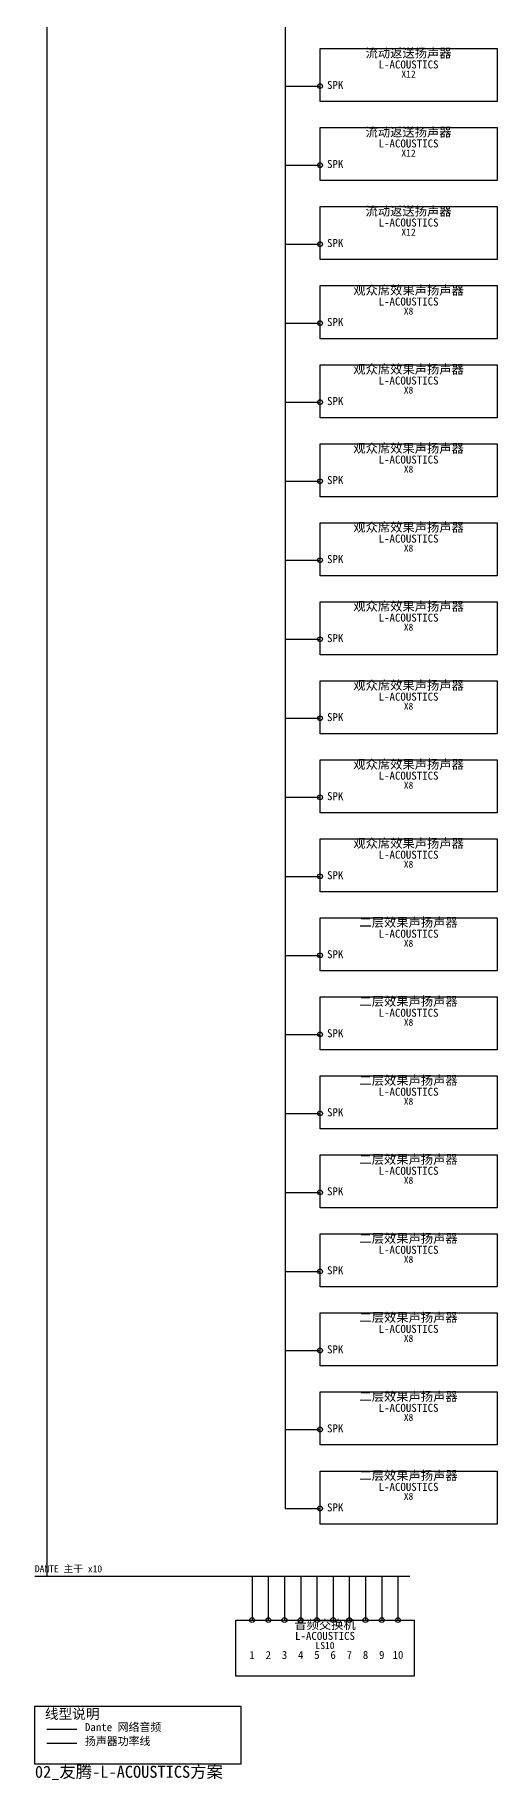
# Model space of a CAD drawing. Header units: metres. Extents: x 2 to 464, y -5212 to -39.
# Drawn here: x 2 to 464, y -5212 to -3467 of the extents above; entities that cross this region are included whole.
import ezdxf

# ---------------------------------------------------------------- set-up
doc = ezdxf.new("R2010")
doc.units = ezdxf.units.M
for name, color, linetype in [('DEVICES', 7, 'Continuous'), ('LABELS', 7, 'Continuous'), ('LEGEND', 7, 'Continuous'), ('PORTS', 6, 'Continuous'), ('WIRE_LABELS', 7, 'Continuous'), ('WIRES_DANTE', 5, 'Continuous'), ('WIRES_SPEAKER', 1, 'Continuous')]:
    doc.layers.add(name, color=color, linetype=linetype)
doc.styles.add('CJK', font='simsun.ttc')

msp = doc.modelspace()

# ---------------------------------------------------------------- linework, layer by layer
at = {"layer": 'DEVICES', "color": 7, "lineweight": 25, "true_color": 0xb4b2a9}
for points in [[(287, -3481), (464, -3481), (464, -3534), (287, -3534), (287, -3481)], [(287, -3560), (464, -3560), (464, -3613), (287, -3613), (287, -3560)], [(287, -3639), (464, -3639), (464, -3692), (287, -3692), (287, -3639)], [(287, -3718), (464, -3718), (464, -3771), (287, -3771), (287, -3718)], [(287, -3797), (464, -3797), (464, -3850), (287, -3850), (287, -3797)], [(287, -3876), (464, -3876), (464, -3929), (287, -3929), (287, -3876)], [(287, -3955), (464, -3955), (464, -4008), (287, -4008), (287, -3955)], [(287, -4034), (464, -4034), (464, -4087), (287, -4087), (287, -4034)], [(287, -4113), (464, -4113), (464, -4166), (287, -4166), (287, -4113)], [(287, -4192), (464, -4192), (464, -4245), (287, -4245), (287, -4192)], [(287, -4271), (464, -4271), (464, -4324), (287, -4324), (287, -4271)], [(287, -4350), (464, -4350), (464, -4403), (287, -4403), (287, -4350)], [(287, -4429), (464, -4429), (464, -4482), (287, -4482), (287, -4429)], [(287, -4508), (464, -4508), (464, -4561), (287, -4561), (287, -4508)], [(287, -4587), (464, -4587), (464, -4640), (287, -4640), (287, -4587)], [(287, -4666), (464, -4666), (464, -4719), (287, -4719), (287, -4666)], [(287, -4745), (464, -4745), (464, -4798), (287, -4798), (287, -4745)], [(287, -4824), (464, -4824), (464, -4877), (287, -4877), (287, -4824)], [(287, -4903), (464, -4903), (464, -4956), (287, -4956), (287, -4903)], [(203, -5052), (381, -5052), (381, -5108), (203, -5108), (203, -5052)], [(203, -5052), (381, -5052), (381, -5108), (203, -5108), (203, -5052)]]:
    msp.add_lwpolyline(points, dxfattribs=at)
at = {"layer": 'LEGEND', "linetype": 'CONTINUOUS', "true_color": 0x378add}
msp.add_line((14, -5161), (44, -5161), dxfattribs=at)
at = {"layer": 'LEGEND', "linetype": 'CONTINUOUS', "true_color": 0xe8655a}
msp.add_line((14, -5175), (44, -5175), dxfattribs=at)
at = {"layer": 'LEGEND', "color": 7, "lineweight": 25, "true_color": 0x8a8578}
msp.add_lwpolyline([(2, -5138), (208, -5138), (208, -5196), (2, -5196), (2, -5138)], dxfattribs=at)
at = {"layer": 'PORTS', "true_color": 0xe8655a}
for centre in [(287, -3518.5), (287, -3597.5), (287, -3676.5), (287, -3755.5), (287, -3834.5), (287, -3913.5), (287, -3992.5), (287, -4071.5), (287, -4150.5), (287, -4229.5), (287, -4308.5), (287, -4387.5), (287, -4466.5), (287, -4545.5), (287, -4624.5), (287, -4703.5), (287, -4782.5), (287, -4861.5), (287, -4940.5)]:
    msp.add_circle(centre, 2.4, dxfattribs=at)
at = {"layer": 'PORTS', "true_color": 0x378add}
for centre in [(219.1, -5052), (219.1, -5052), (235.3, -5052), (235.3, -5052), (251.5, -5052), (251.5, -5052), (267.7, -5052), (267.7, -5052), (283.9, -5052), (283.9, -5052), (300.1, -5052), (300.1, -5052), (316.3, -5052), (316.3, -5052), (332.5, -5052), (332.5, -5052), (348.7, -5052), (348.7, -5052), (364.9, -5052), (364.9, -5052)]:
    msp.add_circle(centre, 2.4, dxfattribs=at)
at = {"layer": 'WIRES_DANTE', "linetype": 'CONTINUOUS', "true_color": 0x378add}
for points in [[(40, -121.5), (30, -121.5), (14, -121.5), (14, -5008), (219.1, -5008), (219.1, -5052)], [(40, -244.5), (30, -244.5), (14, -244.5), (14, -5008), (235.3, -5008), (235.3, -5052)], [(40, -367.5), (30, -367.5), (14, -367.5), (14, -5008), (251.5, -5008), (251.5, -5052)], [(40, -490.5), (30, -490.5), (14, -490.5), (14, -5008), (267.7, -5008), (267.7, -5052)], [(40, -613.5), (30, -613.5), (14, -613.5), (14, -5008), (283.9, -5008), (283.9, -5052)], [(40, -736.5), (30, -736.5), (14, -736.5), (14, -5008), (300.1, -5008), (300.1, -5052)], [(40, -859.5), (30, -859.5), (14, -859.5), (14, -5008), (316.3, -5008), (316.3, -5052)], [(40, -982.5), (30, -982.5), (14, -982.5), (14, -5008), (332.5, -5008), (332.5, -5052)], [(40, -1105.5), (30, -1105.5), (14, -1105.5), (14, -5008), (348.7, -5008), (348.7, -5052)], [(40, -1228.5), (30, -1228.5), (14, -1228.5), (14, -5008), (364.9, -5008), (364.9, -5052)], [(2, -5008), (376.9, -5008)]]:
    msp.add_lwpolyline(points, dxfattribs=at)
at = {"layer": 'WIRES_SPEAKER', "linetype": 'CONTINUOUS', "true_color": 0xe8655a}
for points in [[(217, -121.5), (227, -121.5), (252, -121.5), (252, -4150.5), (277, -4150.5), (287, -4150.5)], [(217, -244.5), (227, -244.5), (252, -244.5), (252, -4229.5), (277, -4229.5), (287, -4229.5)], [(217, -367.5), (227, -367.5), (252, -367.5), (252, -4308.5), (277, -4308.5), (287, -4308.5)], [(217, -490.5), (227, -490.5), (252, -490.5), (252, -4387.5), (277, -4387.5), (287, -4387.5)], [(217, -613.5), (227, -613.5), (252, -613.5), (252, -4466.5), (277, -4466.5), (287, -4466.5)], [(217, -736.5), (227, -736.5), (252, -736.5), (252, -4545.5), (277, -4545.5), (287, -4545.5)], [(217, -859.5), (227, -859.5), (252, -859.5), (252, -4624.5), (277, -4624.5), (287, -4624.5)], [(217, -982.5), (227, -982.5), (252, -982.5), (252, -4703.5), (277, -4703.5), (287, -4703.5)], [(217, -1105.5), (227, -1105.5), (252, -1105.5), (252, -4782.5), (277, -4782.5), (287, -4782.5)], [(217, -1217.5), (227, -1217.5), (252, -1217.5), (252, -3518.5), (277, -3518.5), (287, -3518.5)], [(217, -1228.5), (227, -1228.5), (252, -1228.5), (252, -4861.5), (277, -4861.5), (287, -4861.5)], [(217, -1340.5), (227, -1340.5), (252, -1340.5), (252, -3597.5), (277, -3597.5), (287, -3597.5)], [(217, -1351.5), (227, -1351.5), (252, -1351.5), (252, -4940.5), (277, -4940.5), (287, -4940.5)], [(217, -1463.5), (227, -1463.5), (252, -1463.5), (252, -3676.5), (277, -3676.5), (287, -3676.5)], [(217, -1586.5), (227, -1586.5), (252, -1586.5), (252, -3755.5), (277, -3755.5), (287, -3755.5)], [(217, -1709.5), (227, -1709.5), (252, -1709.5), (252, -3834.5), (277, -3834.5), (287, -3834.5)], [(217, -1832.5), (227, -1832.5), (252, -1832.5), (252, -3913.5), (277, -3913.5), (287, -3913.5)], [(217, -1955.5), (227, -1955.5), (252, -1955.5), (252, -3992.5), (277, -3992.5), (287, -3992.5)], [(217, -2078.5), (227, -2078.5), (252, -2078.5), (252, -4071.5), (277, -4071.5), (287, -4071.5)]]:
    msp.add_lwpolyline(points, dxfattribs=at)

# ---------------------------------------------------------------- texts
at = {"layer": 'LABELS', "true_color": 0xf1efe8, "style": 'CJK'}
for s, insert, char_height, attachment_point in [('流动返送扬声器', (375.5, -3491), 9, 8), ('流动返送扬声器', (375.5, -3570), 9, 8), ('流动返送扬声器', (375.5, -3649), 9, 8), ('观众席效果声扬声器', (375.5, -3728), 9, 8), ('观众席效果声扬声器', (375.5, -3807), 9, 8), ('观众席效果声扬声器', (375.5, -3886), 9, 8), ('观众席效果声扬声器', (375.5, -3965), 9, 8), ('观众席效果声扬声器', (375.5, -4044), 9, 8), ('观众席效果声扬声器', (375.5, -4123), 9, 8), ('观众席效果声扬声器', (375.5, -4202), 9, 8), ('观众席效果声扬声器', (375.5, -4281), 9, 8), ('二层效果声扬声器', (375.5, -4360), 9, 8), ('二层效果声扬声器', (375.5, -4439), 9, 8), ('二层效果声扬声器', (375.5, -4518), 9, 8), ('二层效果声扬声器', (375.5, -4597), 9, 8), ('二层效果声扬声器', (375.5, -4676), 9, 8), ('二层效果声扬声器', (375.5, -4755), 9, 8), ('二层效果声扬声器', (375.5, -4834), 9, 8), ('二层效果声扬声器', (375.5, -4913), 9, 8), ('音频交换机', (292, -5062), 9, 8), ('音频交换机', (292, -5062), 9, 8), ('02_友腾-L-ACOUSTICS方案', (2, -5212), 12, 7)]:
    msp.add_mtext(s, dxfattribs=dict(at, insert=insert, char_height=char_height, attachment_point=attachment_point))
at = {"layer": 'LABELS', "true_color": 0xc4c2b8, "char_height": 8, "attachment_point": 8, "style": 'CJK'}
for insert in [(375.5, -3501), (375.5, -3580), (375.5, -3659), (375.5, -3738), (375.5, -3817), (375.5, -3896), (375.5, -3975), (375.5, -4054), (375.5, -4133), (375.5, -4212), (375.5, -4291), (375.5, -4370), (375.5, -4449), (375.5, -4528), (375.5, -4607), (375.5, -4686), (375.5, -4765), (375.5, -4844), (375.5, -4923), (292, -5072), (292, -5072)]:
    msp.add_mtext('L-ACOUSTICS', dxfattribs=dict(at, insert=insert))
at = {"layer": 'LABELS', "true_color": 0x9a978d, "char_height": 7, "attachment_point": 8, "style": 'CJK'}
for s, insert in [('X12', (375.5, -3510)), ('X12', (375.5, -3589)), ('X12', (375.5, -3668)), ('X8 ', (375.5, -3747)), ('X8 ', (375.5, -3826)), ('X8 ', (375.5, -3905)), ('X8 ', (375.5, -3984)), ('X8 ', (375.5, -4063)), ('X8 ', (375.5, -4142)), ('X8 ', (375.5, -4221)), ('X8 ', (375.5, -4300)), ('X8 ', (375.5, -4379)), ('X8 ', (375.5, -4458)), ('X8 ', (375.5, -4537)), ('X8 ', (375.5, -4616)), ('X8 ', (375.5, -4695)), ('X8 ', (375.5, -4774)), ('X8 ', (375.5, -4853)), ('X8 ', (375.5, -4932)), ('LS10', (292, -5081)), ('LS10', (292, -5081))]:
    msp.add_mtext(s, dxfattribs=dict(at, insert=insert))
at = {"layer": 'LABELS', "true_color": 0xf5f5ec, "char_height": 8, "style": 'CJK'}
for s, insert, attachment_point in [('SPK', (294, -3521.5), 7), ('SPK', (294, -3600.5), 7), ('SPK', (294, -3679.5), 7), ('SPK', (294, -3758.5), 7), ('SPK', (294, -3837.5), 7), ('SPK', (294, -3916.5), 7), ('SPK', (294, -3995.5), 7), ('SPK', (294, -4074.5), 7), ('SPK', (294, -4153.5), 7), ('SPK', (294, -4232.5), 7), ('SPK', (294, -4311.5), 7), ('SPK', (294, -4390.5), 7), ('SPK', (294, -4469.5), 7), ('SPK', (294, -4548.5), 7), ('SPK', (294, -4627.5), 7), ('SPK', (294, -4706.5), 7), ('SPK', (294, -4785.5), 7), ('SPK', (294, -4864.5), 7), ('SPK', (294, -4943.5), 7), ('1', (219.1, -5091), 8), ('1', (219.1, -5091), 8), ('2', (235.3, -5091), 8), ('2', (235.3, -5091), 8), ('3', (251.5, -5091), 8), ('3', (251.5, -5091), 8), ('4', (267.7, -5091), 8), ('4', (267.7, -5091), 8), ('5', (283.9, -5091), 8), ('5', (283.9, -5091), 8), ('6', (300.1, -5091), 8), ('6', (300.1, -5091), 8), ('7', (316.3, -5091), 8), ('7', (316.3, -5091), 8), ('8', (332.5, -5091), 8), ('8', (332.5, -5091), 8), ('9', (348.7, -5091), 8), ('9', (348.7, -5091), 8), ('10', (364.9, -5091), 8), ('10', (364.9, -5091), 8)]:
    msp.add_mtext(s, dxfattribs=dict(at, insert=insert, attachment_point=attachment_point))
at = {"layer": 'LEGEND', "true_color": 0xf1efe8, "insert": (12, -5152), "char_height": 10, "attachment_point": 7, "style": 'CJK'}
msp.add_mtext('线型说明', dxfattribs=at)
at = {"layer": 'LEGEND', "true_color": 0xe8e6dd, "char_height": 8, "attachment_point": 7, "style": 'CJK'}
for s, insert in [('Dante 网络音频', (52, -5164)), ('扬声器功率线', (52, -5178))]:
    msp.add_mtext(s, dxfattribs=dict(at, insert=insert))
at = {"layer": 'WIRE_LABELS', "true_color": 0x378add, "insert": (2, -5005), "char_height": 7, "attachment_point": 7, "style": 'CJK'}
msp.add_mtext('DANTE 主干 x10', dxfattribs=at)

doc.saveas('drawing.dxf')
